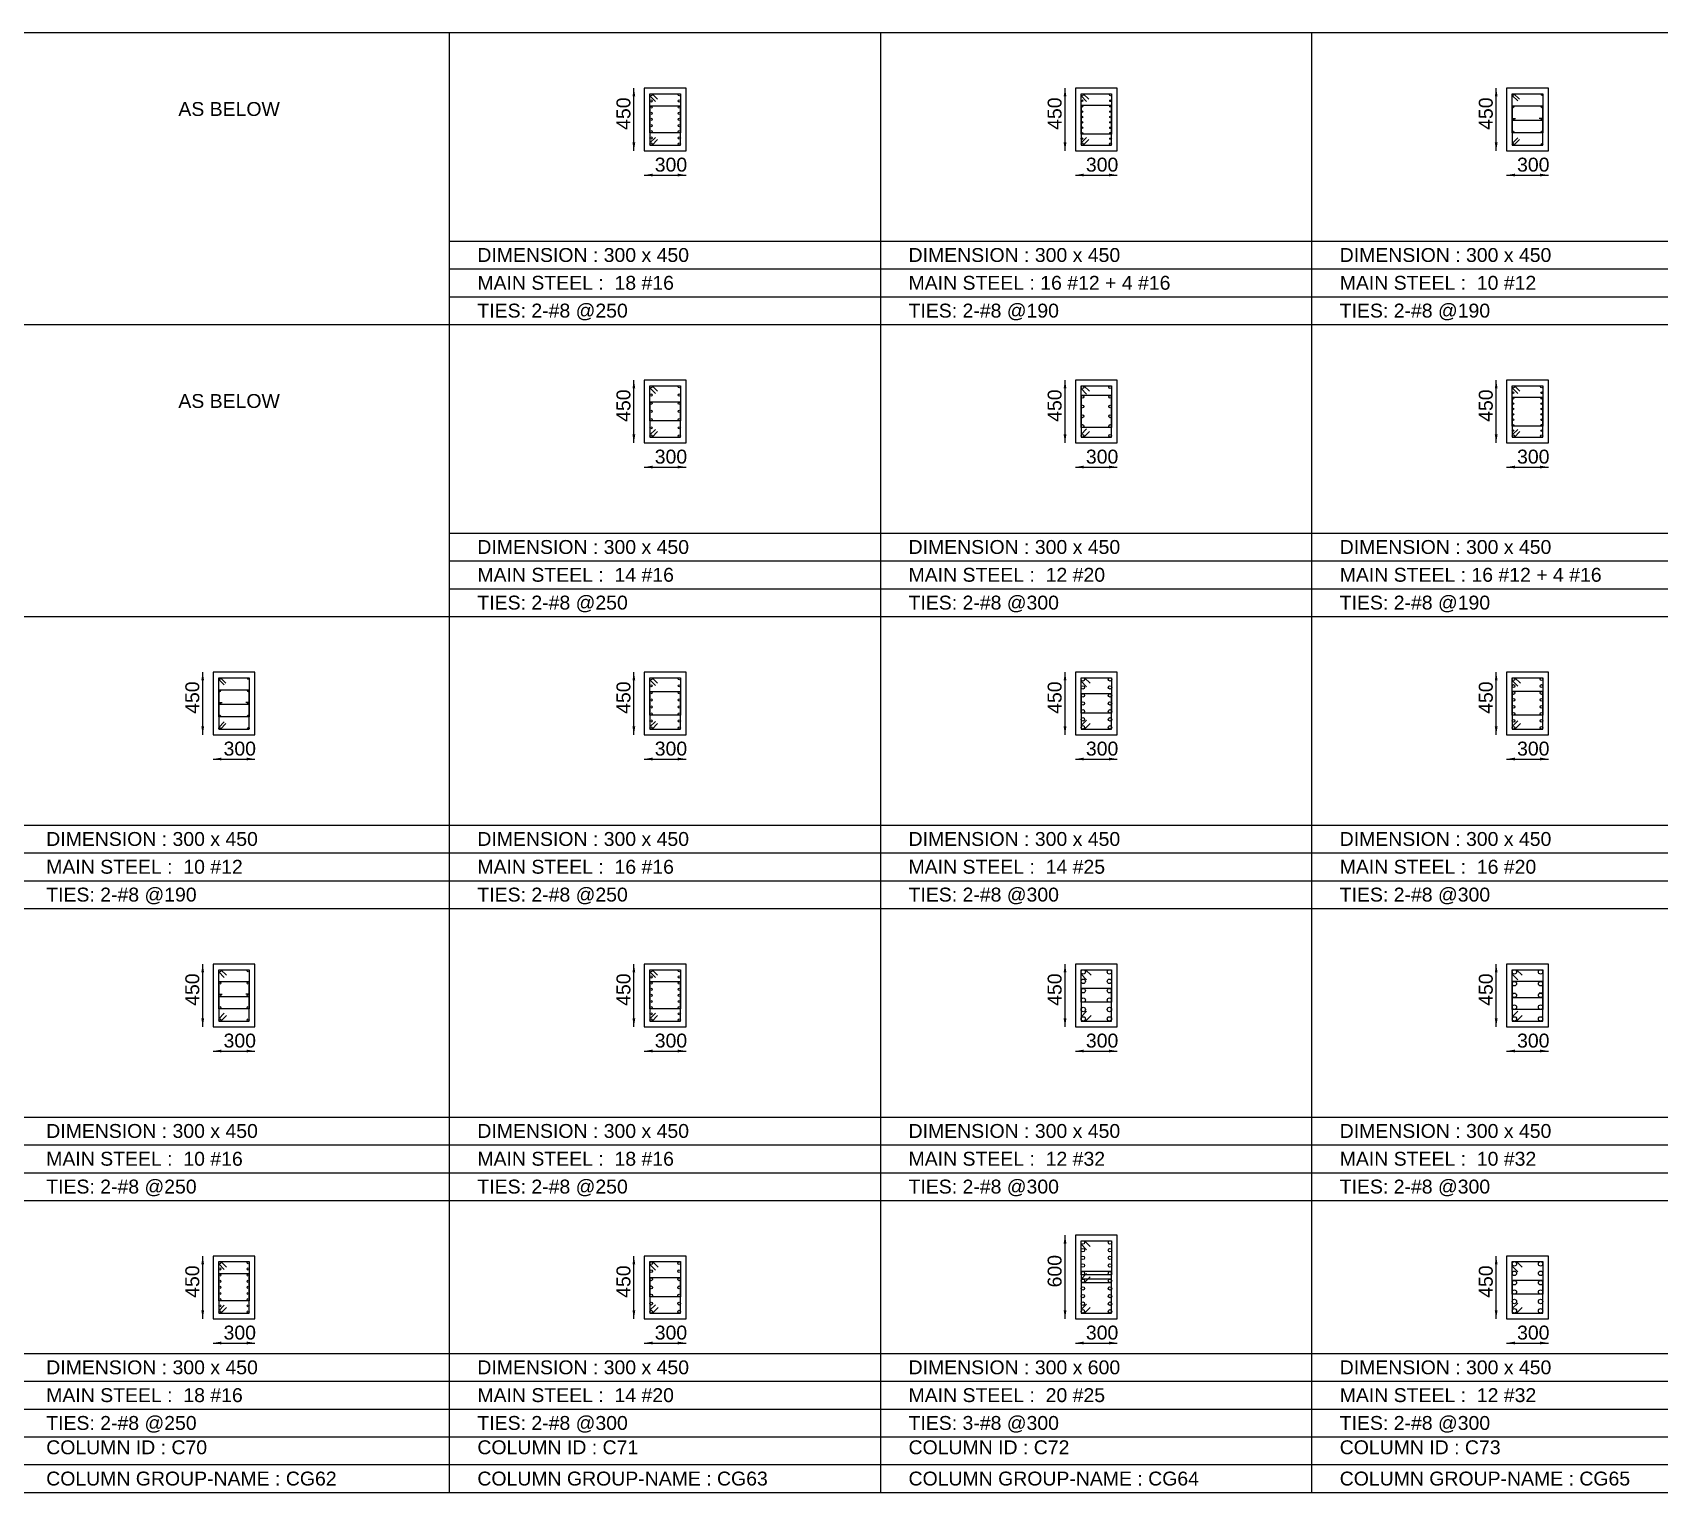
# Model space of a CAD drawing. Extents: x 28 to 264, y -211 to 74.
# Drawn here: x 220.58 to 232.28, y 62.88 to 73.38 of the extents above; entities that cross this region are included whole.
import ezdxf

# ---------------------------------------------------------------- set-up
doc = ezdxf.new("R2010")
doc.units = 0
for name, color, linetype in [('Border', 7, 'CONTINUOUS'), ('Column_Group_Name', 3, 'CONTINUOUS'), ('Column_ID', 4, 'CONTINUOUS'), ('ColumnBars', 1, 'CONTINUOUS'), ('ColumnBars1', 1, 'CONTINUOUS'), ('ColumnCrossSection', 7, 'CONTINUOUS'), ('Dim_All', 7, 'CONTINUOUS'), ('Dimensions', 7, 'CONTINUOUS'), ('Links', 2, 'CONTINUOUS'), ('MainSteel', 1, 'CONTINUOUS'), ('Text_AsBelow', 7, 'CONTINUOUS')]:
    doc.layers.add(name, color=color, linetype=linetype)
doc.styles.add('STRUDS_Arial', font='ARIAL.TTF', dxfattribs={"height": 0.04})

msp = doc.modelspace()

# ---------------------------------------------------------------- linework, layer by layer
at = {"layer": 'Border'}
for p, q in [((220.478, 73.38), (223.578, 73.38)), ((223.578, 71.28), (223.578, 73.38)), ((223.578, 71.28), (223.578, 73.38)), ((223.578, 73.38), (226.678, 73.38)), ((226.678, 71.28), (226.678, 73.38)), ((226.678, 71.28), (226.678, 73.38)), ((226.678, 73.38), (229.778, 73.38)), ((229.778, 71.28), (229.778, 73.38)), ((229.778, 71.28), (229.778, 73.38)), ((229.778, 73.38), (232.878, 73.38)), ((223.578, 71.88), (226.678, 71.88)), ((226.678, 71.88), (229.778, 71.88)), ((229.778, 71.88), (232.878, 71.88)), ((223.578, 71.68), (226.678, 71.68)), ((226.678, 71.68), (229.778, 71.68)), ((229.778, 71.68), (232.878, 71.68)), ((223.578, 71.48), (226.678, 71.48)), ((226.678, 71.48), (229.778, 71.48)), ((229.778, 71.48), (232.878, 71.48)), ((220.478, 71.28), (223.578, 71.28)), ((223.578, 69.18), (223.578, 71.28)), ((223.578, 69.18), (223.578, 71.28)), ((223.578, 71.28), (226.678, 71.28)), ((223.578, 71.28), (226.678, 71.28)), ((226.678, 69.18), (226.678, 71.28)), ((226.678, 69.18), (226.678, 71.28)), ((226.678, 71.28), (229.778, 71.28)), ((226.678, 71.28), (229.778, 71.28)), ((229.778, 69.18), (229.778, 71.28)), ((229.778, 69.18), (229.778, 71.28)), ((229.778, 71.28), (232.878, 71.28)), ((229.778, 71.28), (232.878, 71.28)), ((223.578, 69.78), (226.678, 69.78)), ((226.678, 69.78), (229.778, 69.78)), ((229.778, 69.78), (232.878, 69.78)), ((223.578, 69.58), (226.678, 69.58)), ((226.678, 69.58), (229.778, 69.58)), ((229.778, 69.58), (232.878, 69.58)), ((223.578, 69.38), (226.678, 69.38)), ((226.678, 69.38), (229.778, 69.38)), ((229.778, 69.38), (232.878, 69.38)), ((220.478, 69.18), (223.578, 69.18)), ((223.578, 67.08), (223.578, 69.18)), ((223.578, 67.08), (223.578, 69.18)), ((223.578, 69.18), (226.678, 69.18)), ((223.578, 69.18), (226.678, 69.18)), ((226.678, 67.08), (226.678, 69.18)), ((226.678, 67.08), (226.678, 69.18)), ((226.678, 69.18), (229.778, 69.18)), ((226.678, 69.18), (229.778, 69.18)), ((229.778, 67.08), (229.778, 69.18)), ((229.778, 67.08), (229.778, 69.18)), ((229.778, 69.18), (232.878, 69.18)), ((229.778, 69.18), (232.878, 69.18)), ((220.478, 67.68), (223.578, 67.68)), ((223.578, 67.68), (226.678, 67.68)), ((226.678, 67.68), (229.778, 67.68)), ((229.778, 67.68), (232.878, 67.68)), ((220.478, 67.48), (223.578, 67.48)), ((223.578, 67.48), (226.678, 67.48)), ((226.678, 67.48), (229.778, 67.48)), ((229.778, 67.48), (232.878, 67.48)), ((220.478, 67.28), (223.578, 67.28)), ((223.578, 67.28), (226.678, 67.28)), ((226.678, 67.28), (229.778, 67.28)), ((229.778, 67.28), (232.878, 67.28)), ((220.478, 67.08), (223.578, 67.08)), ((220.478, 67.08), (223.578, 67.08)), ((223.578, 64.98), (223.578, 67.08)), ((223.578, 64.98), (223.578, 67.08)), ((223.578, 67.08), (226.678, 67.08)), ((223.578, 67.08), (226.678, 67.08)), ((226.678, 64.98), (226.678, 67.08)), ((226.678, 64.98), (226.678, 67.08)), ((226.678, 67.08), (229.778, 67.08)), ((226.678, 67.08), (229.778, 67.08)), ((229.778, 64.98), (229.778, 67.08)), ((229.778, 64.98), (229.778, 67.08)), ((229.778, 67.08), (232.878, 67.08)), ((229.778, 67.08), (232.878, 67.08)), ((220.478, 65.58), (223.578, 65.58)), ((223.578, 65.58), (226.678, 65.58)), ((226.678, 65.58), (229.778, 65.58)), ((229.778, 65.58), (232.878, 65.58)), ((220.478, 65.38), (223.578, 65.38)), ((223.578, 65.38), (226.678, 65.38)), ((226.678, 65.38), (229.778, 65.38)), ((229.778, 65.38), (232.878, 65.38)), ((220.478, 65.18), (223.578, 65.18)), ((223.578, 65.18), (226.678, 65.18)), ((226.678, 65.18), (229.778, 65.18)), ((229.778, 65.18), (232.878, 65.18)), ((220.478, 64.98), (223.578, 64.98)), ((220.478, 64.98), (223.578, 64.98)), ((223.578, 62.88), (223.578, 64.98)), ((223.578, 62.88), (223.578, 64.98)), ((223.578, 64.98), (226.678, 64.98)), ((223.578, 64.98), (226.678, 64.98)), ((226.678, 62.88), (226.678, 64.98)), ((226.678, 62.88), (226.678, 64.98)), ((226.678, 64.98), (229.778, 64.98)), ((226.678, 64.98), (229.778, 64.98)), ((229.778, 62.88), (229.778, 64.98)), ((229.778, 62.88), (229.778, 64.98)), ((229.778, 64.98), (232.878, 64.98)), ((229.778, 64.98), (232.878, 64.98)), ((220.478, 63.88), (223.578, 63.88)), ((223.578, 63.88), (226.678, 63.88)), ((226.678, 63.88), (229.778, 63.88)), ((229.778, 63.88), (232.878, 63.88)), ((220.478, 63.68), (223.578, 63.68)), ((223.578, 63.68), (226.678, 63.68)), ((226.678, 63.68), (229.778, 63.68)), ((229.778, 63.68), (232.878, 63.68)), ((220.478, 63.48), (223.578, 63.48)), ((223.578, 63.48), (226.678, 63.48)), ((226.678, 63.48), (229.778, 63.48)), ((229.778, 63.48), (232.878, 63.48)), ((220.478, 63.28), (223.578, 63.28)), ((223.578, 63.28), (226.678, 63.28)), ((226.678, 63.28), (229.778, 63.28)), ((229.778, 63.28), (232.878, 63.28)), ((220.478, 63.08), (223.578, 63.08)), ((223.578, 63.08), (226.678, 63.08)), ((226.678, 63.08), (229.778, 63.08)), ((229.778, 63.08), (232.878, 63.08)), ((220.478, 62.88), (223.578, 62.88)), ((223.578, 62.88), (226.678, 62.88)), ((226.678, 62.88), (229.778, 62.88)), ((229.778, 62.88), (232.878, 62.88))]:
    msp.add_line(p, q, dxfattribs=at)
at = {"layer": 'ColumnBars'}
for centre, radius in [((225.026, 72.932), 0.008), ((225.026, 72.8877), 0.008), ((225.23, 72.932), 0.008), ((225.23, 72.8877), 0.008), ((228.124, 72.8891), 0.006), ((228.33, 72.8891), 0.006), ((231.224, 72.934), 0.006), ((231.432, 72.934), 0.006), ((225.026, 72.8435), 0.008), ((225.026, 72.7992), 0.008), ((225.026, 72.755), 0.008), ((225.23, 72.8435), 0.008), ((225.23, 72.7992), 0.008), ((225.23, 72.755), 0.008), ((228.124, 72.8502), 0.006), ((228.124, 72.8113), 0.006), ((228.124, 72.7724), 0.006), ((228.33, 72.8502), 0.006), ((228.33, 72.8113), 0.006), ((228.33, 72.7724), 0.006), ((231.224, 72.8445), 0.006), ((231.224, 72.755), 0.006), ((231.432, 72.8445), 0.006), ((231.432, 72.755), 0.006), ((225.026, 72.7107), 0.008), ((225.026, 72.6665), 0.008), ((225.23, 72.7107), 0.008), ((225.23, 72.6665), 0.008), ((228.124, 72.7336), 0.006), ((228.124, 72.6947), 0.006), ((228.124, 72.6558), 0.006), ((228.33, 72.7336), 0.006), ((228.33, 72.6947), 0.006), ((228.33, 72.6558), 0.006), ((231.224, 72.6655), 0.006), ((231.432, 72.6655), 0.006), ((225.026, 72.6222), 0.008), ((225.026, 72.578), 0.008), ((225.23, 72.6222), 0.008), ((225.23, 72.578), 0.008), ((228.124, 72.6169), 0.006), ((228.33, 72.6169), 0.006), ((231.224, 72.576), 0.006), ((231.432, 72.576), 0.006), ((225.026, 70.832), 0.008), ((225.026, 70.773), 0.008), ((225.23, 70.832), 0.008), ((225.23, 70.773), 0.008), ((228.128, 70.83), 0.01), ((228.128, 70.76), 0.01), ((228.328, 70.83), 0.01), ((228.328, 70.76), 0.01), ((231.224, 70.7891), 0.006), ((231.43, 70.7891), 0.006), ((225.026, 70.714), 0.008), ((225.026, 70.655), 0.008), ((225.23, 70.714), 0.008), ((225.23, 70.655), 0.008), ((228.128, 70.69), 0.01), ((228.328, 70.69), 0.01), ((231.224, 70.7502), 0.006), ((231.224, 70.7113), 0.006), ((231.224, 70.6724), 0.006), ((231.43, 70.7502), 0.006), ((231.43, 70.7113), 0.006), ((231.43, 70.6724), 0.006), ((225.026, 70.596), 0.008), ((225.026, 70.537), 0.008), ((225.23, 70.596), 0.008), ((225.23, 70.537), 0.008), ((228.128, 70.62), 0.01), ((228.128, 70.55), 0.01), ((228.328, 70.62), 0.01), ((228.328, 70.55), 0.01), ((231.224, 70.6336), 0.006), ((231.224, 70.5947), 0.006), ((231.224, 70.5558), 0.006), ((231.43, 70.6336), 0.006), ((231.43, 70.5947), 0.006), ((231.43, 70.5558), 0.006), ((225.026, 70.478), 0.008), ((225.23, 70.478), 0.008), ((228.128, 70.48), 0.01), ((228.328, 70.48), 0.01), ((231.224, 70.5169), 0.006), ((231.43, 70.5169), 0.006), ((221.924, 68.734), 0.006), ((222.132, 68.734), 0.006), ((225.026, 68.732), 0.008), ((225.026, 68.6814), 0.008), ((225.23, 68.732), 0.008), ((225.23, 68.6814), 0.008), ((228.131, 68.7275), 0.0125), ((228.131, 68.67), 0.0125), ((228.326, 68.7275), 0.0125), ((228.326, 68.67), 0.0125), ((231.228, 68.73), 0.01), ((231.228, 68.68), 0.01), ((231.428, 68.73), 0.01), ((231.428, 68.68), 0.01), ((221.924, 68.6445), 0.006), ((221.924, 68.555), 0.006), ((222.132, 68.6445), 0.006), ((222.132, 68.555), 0.006), ((225.026, 68.6309), 0.008), ((225.026, 68.5803), 0.008), ((225.23, 68.6309), 0.008), ((225.23, 68.5803), 0.008), ((228.131, 68.6125), 0.0125), ((228.131, 68.555), 0.0125), ((228.326, 68.6125), 0.0125), ((228.326, 68.555), 0.0125), ((231.228, 68.63), 0.01), ((231.228, 68.58), 0.01), ((231.428, 68.63), 0.01), ((231.428, 68.58), 0.01), ((221.924, 68.4655), 0.006), ((222.132, 68.4655), 0.006), ((225.026, 68.5297), 0.008), ((225.026, 68.4791), 0.008), ((225.026, 68.4286), 0.008), ((225.23, 68.5297), 0.008), ((225.23, 68.4791), 0.008), ((225.23, 68.4286), 0.008), ((228.131, 68.4975), 0.0125), ((228.131, 68.44), 0.0125), ((228.326, 68.4975), 0.0125), ((228.326, 68.44), 0.0125), ((231.228, 68.53), 0.01), ((231.228, 68.48), 0.01), ((231.228, 68.43), 0.01), ((231.428, 68.53), 0.01), ((231.428, 68.48), 0.01), ((231.428, 68.43), 0.01), ((221.924, 68.376), 0.006), ((222.132, 68.376), 0.006), ((225.026, 68.378), 0.008), ((225.23, 68.378), 0.008), ((228.131, 68.3825), 0.0125), ((228.326, 68.3825), 0.0125), ((231.228, 68.38), 0.01), ((231.428, 68.38), 0.01), ((221.926, 66.632), 0.008), ((222.13, 66.632), 0.008), ((225.026, 66.632), 0.008), ((225.026, 66.5878), 0.008), ((225.23, 66.632), 0.008), ((225.23, 66.5878), 0.008), ((228.134, 66.624), 0.016), ((228.134, 66.5564), 0.016), ((228.322, 66.624), 0.016), ((228.322, 66.5564), 0.016), ((231.234, 66.624), 0.016), ((231.422, 66.624), 0.016), ((221.926, 66.5435), 0.008), ((221.926, 66.455), 0.008), ((222.13, 66.5435), 0.008), ((222.13, 66.455), 0.008), ((225.026, 66.5435), 0.008), ((225.026, 66.4993), 0.008), ((225.026, 66.455), 0.008), ((225.23, 66.5435), 0.008), ((225.23, 66.4993), 0.008), ((225.23, 66.455), 0.008), ((228.134, 66.4888), 0.016), ((228.322, 66.4888), 0.016), ((231.234, 66.5395), 0.016), ((231.234, 66.455), 0.016), ((231.422, 66.5395), 0.016), ((231.422, 66.455), 0.016), ((221.926, 66.3665), 0.008), ((222.13, 66.3665), 0.008), ((225.026, 66.4108), 0.008), ((225.026, 66.3665), 0.008), ((225.026, 66.3223), 0.008), ((225.23, 66.4108), 0.008), ((225.23, 66.3665), 0.008), ((225.23, 66.3223), 0.008), ((228.134, 66.4212), 0.016), ((228.134, 66.3536), 0.016), ((228.322, 66.4212), 0.016), ((228.322, 66.3536), 0.016), ((231.234, 66.3705), 0.016), ((231.422, 66.3705), 0.016), ((221.926, 66.278), 0.008), ((222.13, 66.278), 0.008), ((225.026, 66.278), 0.008), ((225.23, 66.278), 0.008), ((228.134, 66.286), 0.016), ((228.322, 66.286), 0.016), ((231.234, 66.286), 0.016), ((231.422, 66.286), 0.016), ((228.131, 64.6775), 0.0125), ((228.326, 64.6775), 0.0125), ((228.131, 64.6225), 0.0125), ((228.131, 64.5675), 0.0125), ((228.326, 64.6225), 0.0125), ((228.326, 64.5675), 0.0125), ((221.926, 64.532), 0.008), ((221.926, 64.4878), 0.008), ((222.13, 64.532), 0.008), ((222.13, 64.4878), 0.008), ((225.028, 64.53), 0.01), ((225.028, 64.4717), 0.01), ((225.228, 64.53), 0.01), ((225.228, 64.4717), 0.01), ((228.131, 64.5125), 0.0125), ((228.131, 64.4575), 0.0125), ((228.326, 64.5125), 0.0125), ((228.326, 64.4575), 0.0125), ((231.234, 64.524), 0.016), ((231.234, 64.4564), 0.016), ((231.422, 64.524), 0.016), ((231.422, 64.4564), 0.016), ((221.926, 64.4435), 0.008), ((221.926, 64.3993), 0.008), ((221.926, 64.355), 0.008), ((222.13, 64.4435), 0.008), ((222.13, 64.3993), 0.008), ((222.13, 64.355), 0.008), ((225.028, 64.4133), 0.01), ((225.028, 64.355), 0.01), ((225.228, 64.4133), 0.01), ((225.228, 64.355), 0.01), ((228.131, 64.4025), 0.0125), ((228.131, 64.3475), 0.0125), ((228.326, 64.4025), 0.0125), ((228.326, 64.3475), 0.0125), ((231.234, 64.3888), 0.016), ((231.234, 64.3212), 0.016), ((231.422, 64.3888), 0.016), ((231.422, 64.3212), 0.016), ((221.926, 64.3108), 0.008), ((221.926, 64.2665), 0.008), ((221.926, 64.2223), 0.008), ((222.13, 64.3108), 0.008), ((222.13, 64.2665), 0.008), ((222.13, 64.2223), 0.008), ((225.028, 64.2967), 0.01), ((225.028, 64.2383), 0.01), ((225.228, 64.2967), 0.01), ((225.228, 64.2383), 0.01), ((228.131, 64.2925), 0.0125), ((228.131, 64.2375), 0.0125), ((228.326, 64.2925), 0.0125), ((228.326, 64.2375), 0.0125), ((231.234, 64.2536), 0.016), ((231.422, 64.2536), 0.016), ((221.926, 64.178), 0.008), ((222.13, 64.178), 0.008), ((225.028, 64.18), 0.01), ((225.228, 64.18), 0.01), ((228.131, 64.1825), 0.0125), ((228.326, 64.1825), 0.0125), ((231.234, 64.186), 0.016), ((231.422, 64.186), 0.016)]:
    msp.add_circle(centre, radius, dxfattribs=at)
at = {"layer": 'ColumnBars1'}
for centre in [(228.126, 72.932), (228.33, 72.932), (228.126, 72.578), (228.33, 72.578), (231.226, 70.832), (231.43, 70.832), (231.226, 70.478), (231.43, 70.478)]:
    msp.add_circle(centre, 0.008, dxfattribs=at)
at = {"layer": 'ColumnCrossSection'}
for p, q in [((225.278, 72.98), (224.978, 72.98)), ((224.978, 72.98), (224.978, 72.53)), ((225.278, 72.53), (225.278, 72.98)), ((228.378, 72.98), (228.078, 72.98)), ((228.078, 72.98), (228.078, 72.53)), ((228.378, 72.53), (228.378, 72.98)), ((231.478, 72.98), (231.178, 72.98)), ((231.178, 72.98), (231.178, 72.53)), ((231.478, 72.53), (231.478, 72.98)), ((224.978, 72.53), (225.278, 72.53)), ((228.078, 72.53), (228.378, 72.53)), ((231.178, 72.53), (231.478, 72.53)), ((225.278, 70.88), (224.978, 70.88)), ((224.978, 70.88), (224.978, 70.43)), ((225.278, 70.43), (225.278, 70.88)), ((228.378, 70.88), (228.078, 70.88)), ((228.078, 70.88), (228.078, 70.43)), ((228.378, 70.43), (228.378, 70.88)), ((231.478, 70.88), (231.178, 70.88)), ((231.178, 70.88), (231.178, 70.43)), ((231.478, 70.43), (231.478, 70.88)), ((224.978, 70.43), (225.278, 70.43)), ((228.078, 70.43), (228.378, 70.43)), ((231.178, 70.43), (231.478, 70.43)), ((222.178, 68.78), (221.878, 68.78)), ((221.878, 68.78), (221.878, 68.33)), ((222.178, 68.33), (222.178, 68.78)), ((225.278, 68.78), (224.978, 68.78)), ((224.978, 68.78), (224.978, 68.33)), ((225.278, 68.33), (225.278, 68.78)), ((228.378, 68.78), (228.078, 68.78)), ((228.078, 68.78), (228.078, 68.33)), ((228.378, 68.33), (228.378, 68.78)), ((231.478, 68.78), (231.178, 68.78)), ((231.178, 68.78), (231.178, 68.33)), ((231.478, 68.33), (231.478, 68.78)), ((221.878, 68.33), (222.178, 68.33)), ((224.978, 68.33), (225.278, 68.33)), ((228.078, 68.33), (228.378, 68.33)), ((231.178, 68.33), (231.478, 68.33)), ((222.178, 66.68), (221.878, 66.68)), ((221.878, 66.68), (221.878, 66.23)), ((222.178, 66.23), (222.178, 66.68)), ((225.278, 66.68), (224.978, 66.68)), ((224.978, 66.68), (224.978, 66.23)), ((225.278, 66.23), (225.278, 66.68)), ((228.378, 66.68), (228.078, 66.68)), ((228.078, 66.68), (228.078, 66.23)), ((228.378, 66.23), (228.378, 66.68)), ((231.478, 66.68), (231.178, 66.68)), ((231.178, 66.68), (231.178, 66.23)), ((231.478, 66.23), (231.478, 66.68)), ((221.878, 66.23), (222.178, 66.23)), ((224.978, 66.23), (225.278, 66.23)), ((228.078, 66.23), (228.378, 66.23)), ((231.178, 66.23), (231.478, 66.23)), ((228.378, 64.73), (228.078, 64.73)), ((228.078, 64.73), (228.078, 64.13)), ((228.378, 64.13), (228.378, 64.73)), ((222.178, 64.58), (221.878, 64.58)), ((221.878, 64.58), (221.878, 64.13)), ((222.178, 64.13), (222.178, 64.58)), ((225.278, 64.58), (224.978, 64.58)), ((224.978, 64.58), (224.978, 64.13)), ((225.278, 64.13), (225.278, 64.58)), ((231.478, 64.58), (231.178, 64.58)), ((231.178, 64.58), (231.178, 64.13)), ((231.478, 64.13), (231.478, 64.58)), ((221.878, 64.13), (222.178, 64.13)), ((224.978, 64.13), (225.278, 64.13)), ((228.078, 64.13), (228.378, 64.13)), ((231.178, 64.13), (231.478, 64.13))]:
    msp.add_line(p, q, dxfattribs=at)
at = {"layer": 'Dim_All'}
for p, q in [((224.903, 72.53), (224.903, 72.98)), ((228.003, 72.53), (228.003, 72.98)), ((231.103, 72.53), (231.103, 72.98)), ((224.978, 72.355), (225.278, 72.355)), ((228.078, 72.355), (228.378, 72.355)), ((231.178, 72.355), (231.478, 72.355)), ((224.903, 70.43), (224.903, 70.88)), ((228.003, 70.43), (228.003, 70.88)), ((231.103, 70.43), (231.103, 70.88)), ((224.978, 70.255), (225.278, 70.255)), ((228.078, 70.255), (228.378, 70.255)), ((231.178, 70.255), (231.478, 70.255)), ((221.803, 68.33), (221.803, 68.78)), ((224.903, 68.33), (224.903, 68.78)), ((228.003, 68.33), (228.003, 68.78)), ((231.103, 68.33), (231.103, 68.78)), ((221.878, 68.155), (222.178, 68.155)), ((224.978, 68.155), (225.278, 68.155)), ((228.078, 68.155), (228.378, 68.155)), ((231.178, 68.155), (231.478, 68.155)), ((221.803, 66.23), (221.803, 66.68)), ((224.903, 66.23), (224.903, 66.68)), ((228.003, 66.23), (228.003, 66.68)), ((231.103, 66.23), (231.103, 66.68)), ((221.878, 66.055), (222.178, 66.055)), ((224.978, 66.055), (225.278, 66.055)), ((228.078, 66.055), (228.378, 66.055)), ((231.178, 66.055), (231.478, 66.055)), ((228.003, 64.13), (228.003, 64.73)), ((221.803, 64.13), (221.803, 64.58)), ((224.903, 64.13), (224.903, 64.58)), ((231.103, 64.13), (231.103, 64.58)), ((221.878, 63.955), (222.178, 63.955)), ((224.978, 63.955), (225.278, 63.955)), ((228.078, 63.955), (228.378, 63.955)), ((231.178, 63.955), (231.478, 63.955))]:
    msp.add_line(p, q, dxfattribs=at)
at = {"layer": 'dim_all'}
for points in [[(224.903, 72.98), (224.893, 72.92), (224.903, 72.98), (224.913, 72.92)], [(228.003, 72.98), (227.993, 72.92), (228.003, 72.98), (228.013, 72.92)], [(231.103, 72.98), (231.093, 72.92), (231.103, 72.98), (231.113, 72.92)], [(224.903, 72.53), (224.893, 72.59), (224.903, 72.53), (224.913, 72.59)], [(228.003, 72.53), (227.993, 72.59), (228.003, 72.53), (228.013, 72.59)], [(231.103, 72.53), (231.093, 72.59), (231.103, 72.53), (231.113, 72.59)], [(224.978, 72.355), (225.038, 72.365), (224.978, 72.355), (225.038, 72.345)], [(225.278, 72.355), (225.218, 72.365), (225.278, 72.355), (225.218, 72.345)], [(228.078, 72.355), (228.138, 72.365), (228.078, 72.355), (228.138, 72.345)], [(228.378, 72.355), (228.318, 72.365), (228.378, 72.355), (228.318, 72.345)], [(231.178, 72.355), (231.238, 72.365), (231.178, 72.355), (231.238, 72.345)], [(231.478, 72.355), (231.418, 72.365), (231.478, 72.355), (231.418, 72.345)], [(224.903, 70.88), (224.893, 70.82), (224.903, 70.88), (224.913, 70.82)], [(228.003, 70.88), (227.993, 70.82), (228.003, 70.88), (228.013, 70.82)], [(231.103, 70.88), (231.093, 70.82), (231.103, 70.88), (231.113, 70.82)], [(224.903, 70.43), (224.893, 70.49), (224.903, 70.43), (224.913, 70.49)], [(228.003, 70.43), (227.993, 70.49), (228.003, 70.43), (228.013, 70.49)], [(231.103, 70.43), (231.093, 70.49), (231.103, 70.43), (231.113, 70.49)], [(224.978, 70.255), (225.038, 70.265), (224.978, 70.255), (225.038, 70.245)], [(225.278, 70.255), (225.218, 70.265), (225.278, 70.255), (225.218, 70.245)], [(228.078, 70.255), (228.138, 70.265), (228.078, 70.255), (228.138, 70.245)], [(228.378, 70.255), (228.318, 70.265), (228.378, 70.255), (228.318, 70.245)], [(231.178, 70.255), (231.238, 70.265), (231.178, 70.255), (231.238, 70.245)], [(231.478, 70.255), (231.418, 70.265), (231.478, 70.255), (231.418, 70.245)], [(221.803, 68.78), (221.793, 68.72), (221.803, 68.78), (221.813, 68.72)], [(224.903, 68.78), (224.893, 68.72), (224.903, 68.78), (224.913, 68.72)], [(228.003, 68.78), (227.993, 68.72), (228.003, 68.78), (228.013, 68.72)], [(231.103, 68.78), (231.093, 68.72), (231.103, 68.78), (231.113, 68.72)], [(221.803, 68.33), (221.793, 68.39), (221.803, 68.33), (221.813, 68.39)], [(224.903, 68.33), (224.893, 68.39), (224.903, 68.33), (224.913, 68.39)], [(228.003, 68.33), (227.993, 68.39), (228.003, 68.33), (228.013, 68.39)], [(231.103, 68.33), (231.093, 68.39), (231.103, 68.33), (231.113, 68.39)], [(221.878, 68.155), (221.938, 68.165), (221.878, 68.155), (221.938, 68.145)], [(222.178, 68.155), (222.118, 68.165), (222.178, 68.155), (222.118, 68.145)], [(224.978, 68.155), (225.038, 68.165), (224.978, 68.155), (225.038, 68.145)], [(225.278, 68.155), (225.218, 68.165), (225.278, 68.155), (225.218, 68.145)], [(228.078, 68.155), (228.138, 68.165), (228.078, 68.155), (228.138, 68.145)], [(228.378, 68.155), (228.318, 68.165), (228.378, 68.155), (228.318, 68.145)], [(231.178, 68.155), (231.238, 68.165), (231.178, 68.155), (231.238, 68.145)], [(231.478, 68.155), (231.418, 68.165), (231.478, 68.155), (231.418, 68.145)], [(221.803, 66.68), (221.793, 66.62), (221.803, 66.68), (221.813, 66.62)], [(224.903, 66.68), (224.893, 66.62), (224.903, 66.68), (224.913, 66.62)], [(228.003, 66.68), (227.993, 66.62), (228.003, 66.68), (228.013, 66.62)], [(231.103, 66.68), (231.093, 66.62), (231.103, 66.68), (231.113, 66.62)], [(221.803, 66.23), (221.793, 66.29), (221.803, 66.23), (221.813, 66.29)], [(224.903, 66.23), (224.893, 66.29), (224.903, 66.23), (224.913, 66.29)], [(228.003, 66.23), (227.993, 66.29), (228.003, 66.23), (228.013, 66.29)], [(231.103, 66.23), (231.093, 66.29), (231.103, 66.23), (231.113, 66.29)], [(221.878, 66.055), (221.938, 66.065), (221.878, 66.055), (221.938, 66.045)], [(222.178, 66.055), (222.118, 66.065), (222.178, 66.055), (222.118, 66.045)], [(224.978, 66.055), (225.038, 66.065), (224.978, 66.055), (225.038, 66.045)], [(225.278, 66.055), (225.218, 66.065), (225.278, 66.055), (225.218, 66.045)], [(228.078, 66.055), (228.138, 66.065), (228.078, 66.055), (228.138, 66.045)], [(228.378, 66.055), (228.318, 66.065), (228.378, 66.055), (228.318, 66.045)], [(231.178, 66.055), (231.238, 66.065), (231.178, 66.055), (231.238, 66.045)], [(231.478, 66.055), (231.418, 66.065), (231.478, 66.055), (231.418, 66.045)], [(228.003, 64.73), (227.993, 64.67), (228.003, 64.73), (228.013, 64.67)], [(221.803, 64.58), (221.793, 64.52), (221.803, 64.58), (221.813, 64.52)], [(224.903, 64.58), (224.893, 64.52), (224.903, 64.58), (224.913, 64.52)], [(231.103, 64.58), (231.093, 64.52), (231.103, 64.58), (231.113, 64.52)], [(221.803, 64.13), (221.793, 64.19), (221.803, 64.13), (221.813, 64.19)], [(224.903, 64.13), (224.893, 64.19), (224.903, 64.13), (224.913, 64.19)], [(228.003, 64.13), (227.993, 64.19), (228.003, 64.13), (228.013, 64.19)], [(231.103, 64.13), (231.093, 64.19), (231.103, 64.13), (231.113, 64.19)], [(221.878, 63.955), (221.938, 63.965), (221.878, 63.955), (221.938, 63.945)], [(222.178, 63.955), (222.118, 63.965), (222.178, 63.955), (222.118, 63.945)], [(224.978, 63.955), (225.038, 63.965), (224.978, 63.955), (225.038, 63.945)], [(225.278, 63.955), (225.218, 63.965), (225.278, 63.955), (225.218, 63.945)], [(228.078, 63.955), (228.138, 63.965), (228.078, 63.955), (228.138, 63.945)], [(228.378, 63.955), (228.318, 63.965), (228.378, 63.955), (228.318, 63.945)], [(231.178, 63.955), (231.238, 63.965), (231.178, 63.955), (231.238, 63.945)], [(231.478, 63.955), (231.418, 63.965), (231.478, 63.955), (231.418, 63.945)]]:
    msp.add_solid(points, dxfattribs=at)
at = {"layer": 'Links'}
for p, q in [((225.018, 72.94), (225.238, 72.94)), ((225.018, 72.6585), (225.018, 72.94)), ((225.018, 72.924), (225.058, 72.884)), ((225.034, 72.94), (225.074, 72.9)), ((225.238, 72.94), (225.238, 72.6585)), ((228.118, 72.94), (228.338, 72.94)), ((228.118, 72.6498), (228.118, 72.94)), ((228.118, 72.924), (228.158, 72.884)), ((228.134, 72.94), (228.174, 72.9)), ((228.338, 72.94), (228.338, 72.6498)), ((231.218, 72.94), (231.438, 72.94)), ((231.218, 72.6595), (231.218, 72.94)), ((231.218, 72.928), (231.258, 72.888)), ((231.23, 72.94), (231.27, 72.9)), ((231.438, 72.94), (231.438, 72.6595)), ((225.238, 72.8515), (225.018, 72.8515)), ((225.018, 72.8515), (225.018, 72.57)), ((225.238, 72.57), (225.238, 72.8515)), ((228.338, 72.8562), (228.118, 72.8562)), ((228.118, 72.8562), (228.118, 72.57)), ((228.338, 72.57), (228.338, 72.8562)), ((231.438, 72.8505), (231.218, 72.8505)), ((231.218, 72.8505), (231.218, 72.57)), ((231.218, 72.761), (231.243, 72.761)), ((231.438, 72.761), (231.413, 72.761)), ((231.438, 72.57), (231.438, 72.8505)), ((225.238, 72.6585), (225.018, 72.6585)), ((228.338, 72.6498), (228.118, 72.6498)), ((231.218, 72.749), (231.438, 72.749)), ((231.438, 72.6595), (231.218, 72.6595)), ((225.018, 72.586), (225.058, 72.626)), ((225.018, 72.57), (225.238, 72.57)), ((225.034, 72.57), (225.074, 72.61)), ((228.118, 72.586), (228.158, 72.626)), ((228.118, 72.57), (228.338, 72.57)), ((228.134, 72.57), (228.174, 72.61)), ((231.218, 72.582), (231.258, 72.622)), ((231.218, 72.57), (231.438, 72.57)), ((231.23, 72.57), (231.27, 72.61)), ((225.018, 70.84), (225.238, 70.84)), ((225.018, 70.588), (225.018, 70.84)), ((225.018, 70.824), (225.058, 70.784)), ((225.034, 70.84), (225.074, 70.8)), ((225.238, 70.84), (225.238, 70.588)), ((228.118, 70.84), (228.338, 70.84)), ((228.118, 70.54), (228.118, 70.84)), ((228.118, 70.82), (228.158, 70.78)), ((228.338, 70.77), (228.118, 70.77)), ((228.118, 70.77), (228.118, 70.47)), ((228.138, 70.84), (228.178, 70.8)), ((228.338, 70.84), (228.338, 70.54)), ((228.338, 70.47), (228.338, 70.77)), ((231.218, 70.84), (231.438, 70.84)), ((231.218, 70.5498), (231.218, 70.84)), ((231.218, 70.824), (231.258, 70.784)), ((231.234, 70.84), (231.274, 70.8)), ((231.438, 70.84), (231.438, 70.5498)), ((225.238, 70.722), (225.018, 70.722)), ((225.018, 70.722), (225.018, 70.47)), ((225.238, 70.47), (225.238, 70.722)), ((231.438, 70.7562), (231.218, 70.7562)), ((231.218, 70.7562), (231.218, 70.47)), ((231.438, 70.47), (231.438, 70.7562)), ((225.238, 70.588), (225.018, 70.588)), ((228.338, 70.54), (228.118, 70.54)), ((231.438, 70.5498), (231.218, 70.5498)), ((225.018, 70.486), (225.058, 70.526)), ((225.018, 70.47), (225.238, 70.47)), ((225.034, 70.47), (225.074, 70.51)), ((228.118, 70.49), (228.158, 70.53)), ((228.118, 70.47), (228.338, 70.47)), ((228.138, 70.47), (228.178, 70.51)), ((231.218, 70.486), (231.258, 70.526)), ((231.218, 70.47), (231.438, 70.47)), ((231.234, 70.47), (231.274, 70.51)), ((221.918, 68.74), (222.138, 68.74)), ((221.918, 68.4595), (221.918, 68.74)), ((221.918, 68.728), (221.958, 68.688)), ((221.93, 68.74), (221.97, 68.7)), ((222.138, 68.74), (222.138, 68.4595)), ((225.018, 68.74), (225.238, 68.74)), ((225.018, 68.4711), (225.018, 68.74)), ((225.018, 68.724), (225.058, 68.684)), ((225.034, 68.74), (225.074, 68.7)), ((225.238, 68.74), (225.238, 68.4711)), ((228.118, 68.74), (228.338, 68.74)), ((228.118, 68.485), (228.118, 68.74)), ((228.118, 68.715), (228.158, 68.675)), ((228.143, 68.74), (228.183, 68.7)), ((228.338, 68.74), (228.338, 68.485)), ((231.218, 68.74), (231.438, 68.74)), ((231.218, 68.47), (231.218, 68.74)), ((231.218, 68.72), (231.258, 68.68)), ((231.238, 68.74), (231.278, 68.7)), ((231.438, 68.74), (231.438, 68.47)), ((222.138, 68.6505), (221.918, 68.6505)), ((221.918, 68.6505), (221.918, 68.37)), ((221.918, 68.561), (221.943, 68.561)), ((221.918, 68.549), (222.138, 68.549)), ((222.138, 68.561), (222.113, 68.561)), ((222.138, 68.37), (222.138, 68.6505)), ((225.238, 68.6389), (225.018, 68.6389)), ((225.018, 68.6389), (225.018, 68.37)), ((225.238, 68.37), (225.238, 68.6389)), ((228.338, 68.625), (228.118, 68.625)), ((228.118, 68.625), (228.118, 68.37)), ((228.338, 68.37), (228.338, 68.625)), ((231.438, 68.64), (231.218, 68.64)), ((231.218, 68.64), (231.218, 68.37)), ((231.438, 68.37), (231.438, 68.64)), ((222.138, 68.4595), (221.918, 68.4595)), ((225.238, 68.4711), (225.018, 68.4711)), ((228.338, 68.485), (228.118, 68.485)), ((228.118, 68.395), (228.158, 68.435)), ((231.438, 68.47), (231.218, 68.47)), ((231.218, 68.39), (231.258, 68.43)), ((221.918, 68.382), (221.958, 68.422)), ((221.918, 68.37), (222.138, 68.37)), ((221.93, 68.37), (221.97, 68.41)), ((225.018, 68.386), (225.058, 68.426)), ((225.018, 68.37), (225.238, 68.37)), ((225.034, 68.37), (225.074, 68.41)), ((228.118, 68.37), (228.338, 68.37)), ((228.143, 68.37), (228.183, 68.41)), ((231.218, 68.37), (231.438, 68.37)), ((231.238, 68.37), (231.278, 68.41)), ((221.918, 66.64), (222.138, 66.64)), ((221.918, 66.3585), (221.918, 66.64)), ((221.918, 66.624), (221.958, 66.584)), ((221.934, 66.64), (221.974, 66.6)), ((222.138, 66.64), (222.138, 66.3585)), ((225.018, 66.64), (225.238, 66.64)), ((225.018, 66.3585), (225.018, 66.64)), ((225.018, 66.624), (225.058, 66.584)), ((225.034, 66.64), (225.074, 66.6)), ((225.238, 66.64), (225.238, 66.3585)), ((228.118, 66.64), (228.338, 66.64)), ((228.118, 66.4052), (228.118, 66.64)), ((228.118, 66.608), (228.158, 66.568)), ((228.15, 66.64), (228.19, 66.6)), ((228.338, 66.64), (228.338, 66.4052)), ((231.218, 66.64), (231.438, 66.64)), ((231.218, 66.3545), (231.218, 66.64)), ((231.218, 66.608), (231.258, 66.568)), ((231.25, 66.64), (231.29, 66.6)), ((231.438, 66.64), (231.438, 66.3545)), ((222.138, 66.5515), (221.918, 66.5515)), ((221.918, 66.5515), (221.918, 66.27)), ((221.918, 66.463), (221.943, 66.463)), ((221.918, 66.447), (222.138, 66.447)), ((222.138, 66.463), (222.113, 66.463)), ((222.138, 66.27), (222.138, 66.5515)), ((225.238, 66.5515), (225.018, 66.5515)), ((225.018, 66.5515), (225.018, 66.27)), ((225.238, 66.27), (225.238, 66.5515)), ((228.338, 66.5048), (228.118, 66.5048)), ((228.118, 66.5048), (228.118, 66.27)), ((228.338, 66.27), (228.338, 66.5048)), ((231.438, 66.5555), (231.218, 66.5555)), ((231.218, 66.5555), (231.218, 66.27)), ((231.218, 66.471), (231.243, 66.471)), ((231.438, 66.471), (231.413, 66.471)), ((231.438, 66.27), (231.438, 66.5555)), ((222.138, 66.3585), (221.918, 66.3585)), ((221.918, 66.286), (221.958, 66.326)), ((225.238, 66.3585), (225.018, 66.3585)), ((225.018, 66.286), (225.058, 66.326)), ((228.338, 66.4052), (228.118, 66.4052)), ((228.118, 66.302), (228.158, 66.342)), ((231.218, 66.439), (231.438, 66.439)), ((231.438, 66.3545), (231.218, 66.3545)), ((231.218, 66.302), (231.258, 66.342)), ((221.918, 66.27), (222.138, 66.27)), ((221.934, 66.27), (221.974, 66.31)), ((225.018, 66.27), (225.238, 66.27)), ((225.034, 66.27), (225.074, 66.31)), ((228.118, 66.27), (228.338, 66.27)), ((228.15, 66.27), (228.19, 66.31)), ((231.218, 66.27), (231.438, 66.27)), ((231.25, 66.27), (231.29, 66.31)), ((228.118, 64.69), (228.338, 64.69)), ((228.118, 64.445), (228.118, 64.69)), ((228.143, 64.69), (228.183, 64.65)), ((228.338, 64.69), (228.338, 64.445)), ((228.118, 64.665), (228.158, 64.625)), ((221.918, 64.54), (222.138, 64.54)), ((221.918, 64.2585), (221.918, 64.54)), ((221.918, 64.524), (221.958, 64.484)), ((221.934, 64.54), (221.974, 64.5)), ((222.138, 64.54), (222.138, 64.2585)), ((225.018, 64.54), (225.238, 64.54)), ((225.018, 64.2867), (225.018, 64.54)), ((225.018, 64.52), (225.058, 64.48)), ((225.038, 64.54), (225.078, 64.5)), ((225.238, 64.54), (225.238, 64.2867)), ((228.338, 64.47), (228.118, 64.47)), ((228.118, 64.47), (228.118, 64.39)), ((228.118, 64.415), (228.158, 64.455)), ((228.338, 64.39), (228.338, 64.47)), ((231.218, 64.54), (231.438, 64.54)), ((231.218, 64.3052), (231.218, 64.54)), ((231.218, 64.508), (231.258, 64.468)), ((231.25, 64.54), (231.29, 64.5)), ((231.438, 64.54), (231.438, 64.3052)), ((222.138, 64.4515), (221.918, 64.4515)), ((221.918, 64.4515), (221.918, 64.17)), ((222.138, 64.17), (222.138, 64.4515)), ((225.238, 64.4233), (225.018, 64.4233)), ((225.018, 64.4233), (225.018, 64.17)), ((225.238, 64.17), (225.238, 64.4233)), ((228.338, 64.445), (228.118, 64.445)), ((228.338, 64.415), (228.118, 64.415)), ((228.118, 64.415), (228.118, 64.17)), ((228.118, 64.39), (228.338, 64.39)), ((228.143, 64.39), (228.183, 64.43)), ((228.338, 64.17), (228.338, 64.415)), ((231.438, 64.4048), (231.218, 64.4048)), ((231.218, 64.4048), (231.218, 64.17)), ((231.438, 64.17), (231.438, 64.4048)), ((222.138, 64.2585), (221.918, 64.2585)), ((221.918, 64.186), (221.958, 64.226)), ((225.238, 64.2867), (225.018, 64.2867)), ((225.018, 64.19), (225.058, 64.23)), ((228.118, 64.195), (228.158, 64.235)), ((231.438, 64.3052), (231.218, 64.3052)), ((231.218, 64.202), (231.258, 64.242)), ((221.918, 64.17), (222.138, 64.17)), ((221.934, 64.17), (221.974, 64.21)), ((225.018, 64.17), (225.238, 64.17)), ((225.038, 64.17), (225.078, 64.21)), ((228.118, 64.17), (228.338, 64.17)), ((228.143, 64.17), (228.183, 64.21)), ((231.218, 64.17), (231.438, 64.17)), ((231.25, 64.17), (231.29, 64.21))]:
    msp.add_line(p, q, dxfattribs=at)

# ---------------------------------------------------------------- texts
at = {"layer": 'Column_Group_Name', "style": 'STRUDS_Arial'}
for s, p in [('COLUMN GROUP-NAME : CG62', (220.678, 62.93)), ('COLUMN GROUP-NAME : CG63', (223.778, 62.93)), ('COLUMN GROUP-NAME : CG64', (226.878, 62.93)), ('COLUMN GROUP-NAME : CG65', (229.978, 62.93))]:
    msp.add_text(s, height=0.1, dxfattribs=at).set_placement(p)
at = {"layer": 'Column_ID', "style": 'STRUDS_Arial'}
for s, p in [('COLUMN ID : C70', (220.678, 63.155)), ('COLUMN ID : C71', (223.778, 63.155)), ('COLUMN ID : C72', (226.878, 63.155)), ('COLUMN ID : C73', (229.978, 63.155))]:
    msp.add_text(s, height=0.1, dxfattribs=at).set_placement(p)
at = {"layer": 'Dimensions', "style": 'STRUDS_Arial'}
for s, p in [('450', (224.878, 72.68)), ('450', (227.978, 72.68)), ('450', (231.078, 72.68)), ('450', (224.878, 70.58)), ('450', (227.978, 70.58)), ('450', (231.078, 70.58)), ('450', (221.778, 68.48)), ('450', (224.878, 68.48)), ('450', (227.978, 68.48)), ('450', (231.078, 68.48)), ('450', (221.778, 66.38)), ('450', (224.878, 66.38)), ('450', (227.978, 66.38)), ('450', (231.078, 66.38)), ('600', (227.978, 64.355)), ('450', (221.778, 64.28)), ('450', (224.878, 64.28)), ('450', (231.078, 64.28))]:
    msp.add_text(s, height=0.1, rotation=90, dxfattribs=at).set_placement(p)
for s, p in [('300', (225.053, 72.38)), ('300', (228.153, 72.38)), ('300', (231.253, 72.38)), ('DIMENSION : 300 x 450', (223.778, 71.73)), ('DIMENSION : 300 x 450', (226.878, 71.73)), ('DIMENSION : 300 x 450', (229.978, 71.73)), ('300', (225.053, 70.28)), ('300', (228.153, 70.28)), ('300', (231.253, 70.28)), ('DIMENSION : 300 x 450', (223.778, 69.63)), ('DIMENSION : 300 x 450', (226.878, 69.63)), ('DIMENSION : 300 x 450', (229.978, 69.63)), ('300', (221.953, 68.18)), ('300', (225.053, 68.18)), ('300', (228.153, 68.18)), ('300', (231.253, 68.18)), ('DIMENSION : 300 x 450', (220.678, 67.53)), ('DIMENSION : 300 x 450', (223.778, 67.53)), ('DIMENSION : 300 x 450', (226.878, 67.53)), ('DIMENSION : 300 x 450', (229.978, 67.53)), ('300', (221.953, 66.08)), ('300', (225.053, 66.08)), ('300', (228.153, 66.08)), ('300', (231.253, 66.08)), ('DIMENSION : 300 x 450', (220.678, 65.43)), ('DIMENSION : 300 x 450', (223.778, 65.43)), ('DIMENSION : 300 x 450', (226.878, 65.43)), ('DIMENSION : 300 x 450', (229.978, 65.43)), ('300', (221.953, 63.98)), ('300', (225.053, 63.98)), ('300', (228.153, 63.98)), ('300', (231.253, 63.98)), ('DIMENSION : 300 x 450', (220.678, 63.73)), ('DIMENSION : 300 x 450', (223.778, 63.73)), ('DIMENSION : 300 x 600', (226.878, 63.73)), ('DIMENSION : 300 x 450', (229.978, 63.73))]:
    msp.add_text(s, height=0.1, dxfattribs=at).set_placement(p)
at = {"layer": 'Links', "style": 'STRUDS_Arial'}
for s, p in [('TIES: 2-#8 @250', (223.778, 71.33)), ('TIES: 2-#8 @190', (226.878, 71.33)), ('TIES: 2-#8 @190', (229.978, 71.33)), ('TIES: 2-#8 @250', (223.778, 69.23)), ('TIES: 2-#8 @300', (226.878, 69.23)), ('TIES: 2-#8 @190', (229.978, 69.23)), ('TIES: 2-#8 @190', (220.678, 67.13)), ('TIES: 2-#8 @250', (223.778, 67.13)), ('TIES: 2-#8 @300', (226.878, 67.13)), ('TIES: 2-#8 @300', (229.978, 67.13)), ('TIES: 2-#8 @250', (220.678, 65.03)), ('TIES: 2-#8 @250', (223.778, 65.03)), ('TIES: 2-#8 @300', (226.878, 65.03)), ('TIES: 2-#8 @300', (229.978, 65.03)), ('TIES: 2-#8 @250', (220.678, 63.33)), ('TIES: 2-#8 @300', (223.778, 63.33)), ('TIES: 3-#8 @300', (226.878, 63.33)), ('TIES: 2-#8 @300', (229.978, 63.33))]:
    msp.add_text(s, height=0.1, dxfattribs=at).set_placement(p)
at = {"layer": 'MainSteel', "style": 'STRUDS_Arial'}
for s, p in [('MAIN STEEL :  18 #16', (223.778, 71.53)), ('MAIN STEEL : 16 #12 + 4 #16 ', (226.878, 71.53)), ('MAIN STEEL :  10 #12', (229.978, 71.53)), ('MAIN STEEL :  14 #16', (223.778, 69.43)), ('MAIN STEEL :  12 #20', (226.878, 69.43)), ('MAIN STEEL : 16 #12 + 4 #16 ', (229.978, 69.43)), ('MAIN STEEL :  10 #12', (220.678, 67.33)), ('MAIN STEEL :  16 #16', (223.778, 67.33)), ('MAIN STEEL :  14 #25', (226.878, 67.33)), ('MAIN STEEL :  16 #20', (229.978, 67.33)), ('MAIN STEEL :  10 #16', (220.678, 65.23)), ('MAIN STEEL :  18 #16', (223.778, 65.23)), ('MAIN STEEL :  12 #32', (226.878, 65.23)), ('MAIN STEEL :  10 #32', (229.978, 65.23)), ('MAIN STEEL :  18 #16', (220.678, 63.53)), ('MAIN STEEL :  14 #20', (223.778, 63.53)), ('MAIN STEEL :  20 #25', (226.878, 63.53)), ('MAIN STEEL :  12 #32', (229.978, 63.53))]:
    msp.add_text(s, height=0.1, dxfattribs=at).set_placement(p)
at = {"layer": 'Text_AsBelow', "style": 'STRUDS_Arial'}
for p in [(221.628, 72.78), (221.628, 70.68)]:
    msp.add_text('AS BELOW', height=0.1, dxfattribs=at).set_placement(p)

doc.saveas('drawing.dxf')
